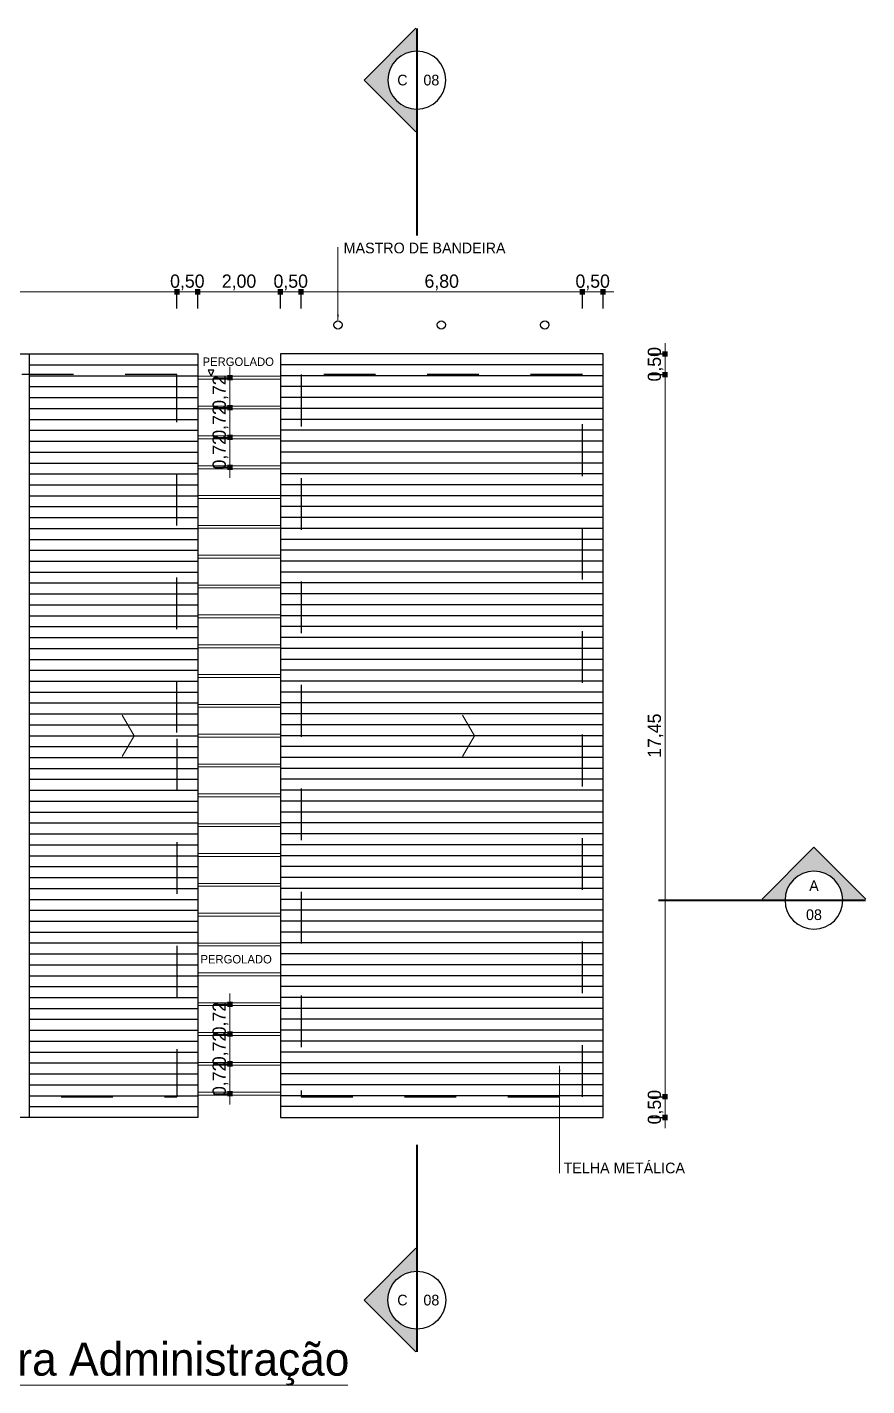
# Model space of a CAD drawing. Header units: millimetres. Extents: x 3006 to 6000, y 1661 to 3774.
# Drawn here: x 3881.41 to 3901.72, y 1661.56 to 1694.39 of the extents above; entities that cross this region are included whole.
import ezdxf
from ezdxf.enums import TextEntityAlignment as Align

# ---------------------------------------------------------------- set-up
doc = ezdxf.new("R2010")
doc.units = ezdxf.units.MM
doc.header["$LTSCALE"] = 10
doc.linetypes.add('TPP2', pattern=[1.6, 1, -0.2, 0, -0.2, 0, -0.2])
doc.linetypes.add('TT3', pattern=[0.25, 0.125, -0.125])
for name, color, linetype, lineweight in [('.15', 150, 'Continuous', 15), ('.25', 70, 'Continuous', 25), ('COTAS', 230, 'Continuous', 15)]:
    doc.layers.add(name, color=color, linetype=linetype, lineweight=lineweight)
for name, color, linetype in [('.20 hachura', 185, 'Continuous'), ('ARQ-MASTRO', 2, 'Continuous'), ('ARQ-PRJ', 8, 'TT3'), ('ARQ-REV', 12, 'Continuous'), ('ARQ-SMB', 9, 'Continuous'), ('Escrita', 34, 'Continuous')]:
    doc.layers.add(name, color=color, linetype=linetype)
doc.layers.add('Verde', color=7, linetype='Continuous', true_color=0x136734)
doc.styles.add('Texto Wilian', font='himalaya.ttf')
doc.dimstyles.new('Cota 1-200 Exter WMJ', dxfattribs={"dimtxt": 0.32, "dimasz": 0.13, "dimexe": 0.05, "dimexo": 0.3, "dimgap": 0.03, "dimtad": 1, "dimzin": 1, "dimtxsty": 'Texto Wilian', "dimblk": 'BOXFILLED', "dimcen": 0, "dimclrd": 230, "dimclre": 230, "dimclrt": 104, "dimazin": 0, "dimtfac": 1, "dimtix": 1, "dimtmove": 0, "dimatfit": 3, "dimfxl": 0.4, "dimfxlon": 1, "dimlwd": 20, "dimarcsym": 2})

# ---------------------------------------------------------------- blocks, each defined once
blk = doc.blocks.new('W-CORTE')
at = {"layer": '.25'}
blk.add_hatch(color=256, dxfattribs=at).paths.add_polyline_path([(-3.759, 1.278), (-5.012, 0.025), (-4.459, 0.025, -0.964901), (-3.059, 0.025), (-2.506, 0.025)])
for p, q in [((-3.759, 1.278), (-5.012, 0.025)), ((-2.506, 0.025), (-3.759, 1.278))]:
    blk.add_line(p, q, dxfattribs=at)
at = {"layer": '.25', "const_width": 0.05}
blk.add_lwpolyline([(-2.506, 0), (-5.012, 0)], dxfattribs=at)
at = {"layer": '.25', "linetype": 'TPP2', "const_width": 0.05}
blk.add_lwpolyline([(-2.506, 0), (0, 0)], dxfattribs=at)
at = {"layer": '.25'}
blk.add_circle((-3.759, 0), 0.7, dxfattribs=at)
blk = doc.blocks.new('_BoxFilled')
at = {"color": 0, "linetype": 'ByBlock', "lineweight": -2}
blk.add_line((-0.5, 0), (-1, 0), dxfattribs=at)
at = {"color": 0, "linetype": 'ByBlock'}
blk.add_solid([(-0.5, 0.5), (0.5, 0.5), (-0.5, -0.5), (0.5, -0.5)], dxfattribs=at)
blk = doc.blocks.new('*D617')
at = {"layer": 'COTAS', "color": 230, "lineweight": -2, "ltscale": 10, "transparency": 16777216}
for p, q in [((3874.737, 1687.594), (3874.737, 1688.044)), ((3885.037, 1687.594), (3885.037, 1688.044))]:
    blk.add_line(p, q, dxfattribs=at)
at = {"layer": 'COTAS', "color": 230, "linetype": 'Continuous', "lineweight": 20, "ltscale": 10, "transparency": 16777216}
blk.add_line((3874.867, 1687.994), (3884.907, 1687.994), dxfattribs=at)
at = {"layer": 'Defpoints', "color": 0, "ltscale": 10, "transparency": 16777216}
for p in [(3885.037, 1687.994), (3874.737, 1686.494), (3885.037, 1686.494)]:
    blk.add_point(p, dxfattribs=at)
at = {"layer": 'COTAS', "color": 230, "lineweight": 20, "ltscale": 10, "transparency": 16777216, "xscale": 0.13, "yscale": 0.13, "zscale": 0.13, "rotation": 180}
blk.add_blockref('_BoxFilled', (3874.737, 1687.994), dxfattribs=at)
at = {"layer": 'COTAS', "color": 230, "lineweight": 20, "ltscale": 10, "transparency": 16777216, "xscale": 0.13, "yscale": 0.13, "zscale": 0.13}
blk.add_blockref('_BoxFilled', (3885.037, 1687.994), dxfattribs=at)
at = {"layer": 'COTAS', "color": 104, "ltscale": 10, "transparency": 16777216, "insert": (3879.887, 1688.223), "char_height": 0.32, "attachment_point": 5, "style": 'Texto Wilian'}
blk.add_mtext('10,30', dxfattribs=at)
blk = doc.blocks.new('*D618')
at = {"layer": 'COTAS', "color": 230, "linetype": 'Continuous', "lineweight": 20, "ltscale": 10, "transparency": 16777216}
for p, q in [((3884.907, 1687.994), (3884.777, 1687.994)), ((3885.037, 1687.994), (3885.537, 1687.994)), ((3885.667, 1687.994), (3885.797, 1687.994))]:
    blk.add_line(p, q, dxfattribs=at)
at = {"layer": 'COTAS', "color": 230, "lineweight": -2, "ltscale": 10, "transparency": 16777216}
for p, q in [((3885.037, 1687.594), (3885.037, 1688.044)), ((3885.537, 1687.594), (3885.537, 1688.044))]:
    blk.add_line(p, q, dxfattribs=at)
at = {"layer": 'Defpoints', "color": 0, "ltscale": 10, "transparency": 16777216}
for p in [(3885.537, 1687.994), (3885.037, 1686.494), (3885.537, 1686.494)]:
    blk.add_point(p, dxfattribs=at)
at = {"layer": 'COTAS', "color": 230, "lineweight": 20, "ltscale": 10, "transparency": 16777216, "xscale": 0.13, "yscale": 0.13, "zscale": 0.13}
blk.add_blockref('_BoxFilled', (3885.037, 1687.994), dxfattribs=at)
at = {"layer": 'COTAS', "color": 230, "lineweight": 20, "ltscale": 10, "transparency": 16777216, "xscale": 0.13, "yscale": 0.13, "zscale": 0.13, "rotation": 180}
blk.add_blockref('_BoxFilled', (3885.537, 1687.994), dxfattribs=at)
at = {"layer": 'COTAS', "color": 104, "ltscale": 10, "transparency": 16777216, "insert": (3885.287, 1688.223), "char_height": 0.32, "attachment_point": 5, "style": 'Texto Wilian'}
blk.add_mtext('0,50', dxfattribs=at)
blk = doc.blocks.new('*D627')
at = {"layer": 'COTAS', "color": 230, "lineweight": -2, "ltscale": 10, "transparency": 16777216}
for p, q in [((3885.537, 1687.594), (3885.537, 1688.044)), ((3887.537, 1687.594), (3887.537, 1688.044))]:
    blk.add_line(p, q, dxfattribs=at)
at = {"layer": 'COTAS', "color": 230, "linetype": 'Continuous', "lineweight": 20, "ltscale": 10, "transparency": 16777216}
blk.add_line((3885.667, 1687.994), (3887.407, 1687.994), dxfattribs=at)
at = {"layer": 'Defpoints', "color": 0, "ltscale": 10, "transparency": 16777216}
for p in [(3887.537, 1687.994), (3885.537, 1686.494), (3887.537, 1686.494)]:
    blk.add_point(p, dxfattribs=at)
at = {"layer": 'COTAS', "color": 230, "lineweight": 20, "ltscale": 10, "transparency": 16777216, "xscale": 0.13, "yscale": 0.13, "zscale": 0.13, "rotation": 180}
blk.add_blockref('_BoxFilled', (3885.537, 1687.994), dxfattribs=at)
at = {"layer": 'COTAS', "color": 230, "lineweight": 20, "ltscale": 10, "transparency": 16777216, "xscale": 0.13, "yscale": 0.13, "zscale": 0.13}
blk.add_blockref('_BoxFilled', (3887.537, 1687.994), dxfattribs=at)
at = {"layer": 'COTAS', "color": 104, "ltscale": 10, "transparency": 16777216, "insert": (3886.537, 1688.223), "char_height": 0.32, "attachment_point": 5, "style": 'Texto Wilian'}
blk.add_mtext('2,00', dxfattribs=at)
blk = doc.blocks.new('*D628')
at = {"layer": 'COTAS', "color": 230, "linetype": 'Continuous', "lineweight": 20, "ltscale": 10, "transparency": 16777216}
for p, q in [((3887.407, 1687.994), (3887.277, 1687.994)), ((3887.537, 1687.994), (3888.037, 1687.994)), ((3888.167, 1687.994), (3888.297, 1687.994))]:
    blk.add_line(p, q, dxfattribs=at)
at = {"layer": 'COTAS', "color": 230, "lineweight": -2, "ltscale": 10, "transparency": 16777216}
for p, q in [((3887.537, 1687.594), (3887.537, 1688.044)), ((3888.037, 1687.594), (3888.037, 1688.044))]:
    blk.add_line(p, q, dxfattribs=at)
at = {"layer": 'Defpoints', "color": 0, "ltscale": 10, "transparency": 16777216}
for p in [(3888.037, 1687.994), (3887.537, 1686.494), (3888.037, 1686.494)]:
    blk.add_point(p, dxfattribs=at)
at = {"layer": 'COTAS', "color": 230, "lineweight": 20, "ltscale": 10, "transparency": 16777216, "xscale": 0.13, "yscale": 0.13, "zscale": 0.13}
blk.add_blockref('_BoxFilled', (3887.537, 1687.994), dxfattribs=at)
at = {"layer": 'COTAS', "color": 230, "lineweight": 20, "ltscale": 10, "transparency": 16777216, "xscale": 0.13, "yscale": 0.13, "zscale": 0.13, "rotation": 180}
blk.add_blockref('_BoxFilled', (3888.037, 1687.994), dxfattribs=at)
at = {"layer": 'COTAS', "color": 104, "ltscale": 10, "transparency": 16777216, "insert": (3887.787, 1688.223), "char_height": 0.32, "attachment_point": 5, "style": 'Texto Wilian'}
blk.add_mtext('0,50', dxfattribs=at)
blk = doc.blocks.new('*D621')
at = {"layer": 'COTAS', "color": 230, "lineweight": -2, "ltscale": 10, "transparency": 16777216}
for p, q in [((3888.037, 1687.594), (3888.037, 1688.044)), ((3894.837, 1687.594), (3894.837, 1688.044))]:
    blk.add_line(p, q, dxfattribs=at)
at = {"layer": 'COTAS', "color": 230, "linetype": 'Continuous', "lineweight": 20, "ltscale": 10, "transparency": 16777216}
blk.add_line((3888.167, 1687.994), (3894.707, 1687.994), dxfattribs=at)
at = {"layer": 'Defpoints', "color": 0, "ltscale": 10, "transparency": 16777216}
for p in [(3894.837, 1687.994), (3888.037, 1686.494), (3894.837, 1686.494)]:
    blk.add_point(p, dxfattribs=at)
at = {"layer": 'COTAS', "color": 230, "lineweight": 20, "ltscale": 10, "transparency": 16777216, "xscale": 0.13, "yscale": 0.13, "zscale": 0.13, "rotation": 180}
blk.add_blockref('_BoxFilled', (3888.037, 1687.994), dxfattribs=at)
at = {"layer": 'COTAS', "color": 230, "lineweight": 20, "ltscale": 10, "transparency": 16777216, "xscale": 0.13, "yscale": 0.13, "zscale": 0.13}
blk.add_blockref('_BoxFilled', (3894.837, 1687.994), dxfattribs=at)
at = {"layer": 'COTAS', "color": 104, "ltscale": 10, "transparency": 16777216, "insert": (3891.437, 1688.223), "char_height": 0.32, "attachment_point": 5, "style": 'Texto Wilian'}
blk.add_mtext('6,80', dxfattribs=at)
blk = doc.blocks.new('*D629')
at = {"layer": 'COTAS', "color": 230, "linetype": 'Continuous', "lineweight": 20, "ltscale": 10, "transparency": 16777216}
for p, q in [((3894.707, 1687.994), (3894.577, 1687.994)), ((3894.837, 1687.994), (3895.337, 1687.994)), ((3895.467, 1687.994), (3895.597, 1687.994))]:
    blk.add_line(p, q, dxfattribs=at)
at = {"layer": 'COTAS', "color": 230, "lineweight": -2, "ltscale": 10, "transparency": 16777216}
for p, q in [((3894.837, 1687.594), (3894.837, 1688.044)), ((3895.337, 1687.594), (3895.337, 1688.044))]:
    blk.add_line(p, q, dxfattribs=at)
at = {"layer": 'Defpoints', "color": 0, "ltscale": 10, "transparency": 16777216}
for p in [(3895.337, 1687.994), (3894.837, 1686.494), (3895.337, 1686.494)]:
    blk.add_point(p, dxfattribs=at)
at = {"layer": 'COTAS', "color": 230, "lineweight": 20, "ltscale": 10, "transparency": 16777216, "xscale": 0.13, "yscale": 0.13, "zscale": 0.13}
blk.add_blockref('_BoxFilled', (3894.837, 1687.994), dxfattribs=at)
at = {"layer": 'COTAS', "color": 230, "lineweight": 20, "ltscale": 10, "transparency": 16777216, "xscale": 0.13, "yscale": 0.13, "zscale": 0.13, "rotation": 180}
blk.add_blockref('_BoxFilled', (3895.337, 1687.994), dxfattribs=at)
at = {"layer": 'COTAS', "color": 104, "ltscale": 10, "transparency": 16777216, "insert": (3895.087, 1688.223), "char_height": 0.32, "attachment_point": 5, "style": 'Texto Wilian'}
blk.add_mtext('0,50', dxfattribs=at)
blk = doc.blocks.new('*D630')
at = {"layer": 'COTAS', "color": 230, "linetype": 'Continuous', "lineweight": 20, "ltscale": 10, "transparency": 16777216}
for p, q in [((3896.837, 1668.674), (3896.837, 1668.804)), ((3896.837, 1668.044), (3896.837, 1668.544)), ((3896.837, 1667.914), (3896.837, 1667.784))]:
    blk.add_line(p, q, dxfattribs=at)
at = {"layer": 'COTAS', "color": 230, "lineweight": -2, "ltscale": 10, "transparency": 16777216}
for p, q in [((3896.437, 1668.544), (3896.887, 1668.544)), ((3896.437, 1668.044), (3896.887, 1668.044))]:
    blk.add_line(p, q, dxfattribs=at)
at = {"layer": 'Defpoints', "color": 0, "ltscale": 10, "transparency": 16777216}
for p in [(3895.337, 1668.544), (3896.837, 1668.544), (3895.337, 1668.044)]:
    blk.add_point(p, dxfattribs=at)
at = {"layer": 'COTAS', "color": 230, "lineweight": 20, "ltscale": 10, "transparency": 16777216, "xscale": 0.13, "yscale": 0.13, "zscale": 0.13}
for p, rotation in [((3896.837, 1668.544), 270), ((3896.837, 1668.044), 90)]:
    blk.add_blockref('_BoxFilled', p, dxfattribs=dict(at, rotation=rotation))
at = {"layer": 'COTAS', "color": 104, "ltscale": 10, "transparency": 16777216, "insert": (3896.608, 1668.294), "char_height": 0.32, "attachment_point": 5, "rotation": 90, "style": 'Texto Wilian'}
blk.add_mtext('0,50', dxfattribs=at)
blk = doc.blocks.new('*D622')
at = {"layer": 'COTAS', "color": 230, "lineweight": -2, "ltscale": 10, "transparency": 16777216}
for p, q in [((3896.437, 1685.994), (3896.887, 1685.994)), ((3896.437, 1668.544), (3896.887, 1668.544))]:
    blk.add_line(p, q, dxfattribs=at)
at = {"layer": 'COTAS', "color": 230, "linetype": 'Continuous', "lineweight": 20, "ltscale": 10, "transparency": 16777216}
blk.add_line((3896.837, 1668.674), (3896.837, 1685.864), dxfattribs=at)
at = {"layer": 'Defpoints', "color": 0, "ltscale": 10, "transparency": 16777216}
for p in [(3895.337, 1685.994), (3896.837, 1685.994), (3895.337, 1668.544)]:
    blk.add_point(p, dxfattribs=at)
at = {"layer": 'COTAS', "color": 230, "lineweight": 20, "ltscale": 10, "transparency": 16777216, "xscale": 0.13, "yscale": 0.13, "zscale": 0.13}
for p, rotation in [((3896.837, 1685.994), 90), ((3896.837, 1668.544), 270)]:
    blk.add_blockref('_BoxFilled', p, dxfattribs=dict(at, rotation=rotation))
at = {"layer": 'COTAS', "color": 104, "ltscale": 10, "transparency": 16777216, "insert": (3896.608, 1677.269), "char_height": 0.32, "attachment_point": 5, "rotation": 90, "style": 'Texto Wilian'}
blk.add_mtext('17,45', dxfattribs=at)
blk = doc.blocks.new('*D623')
at = {"layer": 'COTAS', "color": 230, "linetype": 'Continuous', "lineweight": 20, "ltscale": 10, "transparency": 16777216}
for p, q in [((3896.837, 1686.624), (3896.837, 1686.754)), ((3896.837, 1685.994), (3896.837, 1686.494)), ((3896.837, 1685.864), (3896.837, 1685.734))]:
    blk.add_line(p, q, dxfattribs=at)
at = {"layer": 'COTAS', "color": 230, "lineweight": -2, "ltscale": 10, "transparency": 16777216}
for p, q in [((3896.437, 1686.494), (3896.887, 1686.494)), ((3896.437, 1685.994), (3896.887, 1685.994))]:
    blk.add_line(p, q, dxfattribs=at)
at = {"layer": 'Defpoints', "color": 0, "ltscale": 10, "transparency": 16777216}
for p in [(3895.337, 1686.494), (3896.837, 1686.494), (3895.337, 1685.994)]:
    blk.add_point(p, dxfattribs=at)
at = {"layer": 'COTAS', "color": 230, "lineweight": 20, "ltscale": 10, "transparency": 16777216, "xscale": 0.13, "yscale": 0.13, "zscale": 0.13}
for p, rotation in [((3896.837, 1686.494), 270), ((3896.837, 1685.994), 90)]:
    blk.add_blockref('_BoxFilled', p, dxfattribs=dict(at, rotation=rotation))
at = {"layer": 'COTAS', "color": 104, "ltscale": 10, "transparency": 16777216, "insert": (3896.608, 1686.244), "char_height": 0.32, "attachment_point": 5, "rotation": 90, "style": 'Texto Wilian'}
blk.add_mtext('0,50', dxfattribs=at)
blk = doc.blocks.new('*D624')
at = {"layer": 'COTAS', "color": 230, "linetype": 'Continuous', "lineweight": 20, "ltscale": 10, "transparency": 16777216}
for p, q in [((3886.317, 1669.47), (3886.317, 1669.6)), ((3886.317, 1668.619), (3886.317, 1669.34)), ((3886.317, 1668.489), (3886.317, 1668.359))]:
    blk.add_line(p, q, dxfattribs=at)
at = {"layer": 'COTAS', "color": 230, "lineweight": -2, "ltscale": 10, "transparency": 16777216}
for p, q in [((3885.917, 1669.34), (3886.367, 1669.34)), ((3885.917, 1668.619), (3886.367, 1668.619))]:
    blk.add_line(p, q, dxfattribs=at)
at = {"layer": 'Defpoints', "color": 0, "ltscale": 10, "transparency": 16777216}
for p in [(3885.537, 1669.34), (3886.317, 1669.34), (3885.537, 1668.619)]:
    blk.add_point(p, dxfattribs=at)
at = {"layer": 'COTAS', "color": 230, "lineweight": 20, "ltscale": 10, "transparency": 16777216, "xscale": 0.13, "yscale": 0.13, "zscale": 0.13}
for p, rotation in [((3886.317, 1669.34), 270), ((3886.317, 1668.619), 90)]:
    blk.add_blockref('_BoxFilled', p, dxfattribs=dict(at, rotation=rotation))
at = {"layer": 'COTAS', "color": 104, "ltscale": 10, "transparency": 16777216, "insert": (3886.087, 1668.979), "char_height": 0.32, "attachment_point": 5, "rotation": 90, "style": 'Texto Wilian'}
blk.add_mtext('0,72', dxfattribs=at)
blk = doc.blocks.new('*D625')
at = {"layer": 'COTAS', "color": 230, "lineweight": -2, "ltscale": 10, "transparency": 16777216}
for p, q in [((3885.917, 1670.061), (3886.367, 1670.061)), ((3885.917, 1669.34), (3886.367, 1669.34))]:
    blk.add_line(p, q, dxfattribs=at)
at = {"layer": 'COTAS', "color": 230, "linetype": 'Continuous', "lineweight": 20, "ltscale": 10, "transparency": 16777216}
for p, q in [((3886.317, 1670.191), (3886.317, 1670.321)), ((3886.317, 1669.34), (3886.317, 1670.061)), ((3886.317, 1669.21), (3886.317, 1669.08))]:
    blk.add_line(p, q, dxfattribs=at)
at = {"layer": 'Defpoints', "color": 0, "ltscale": 10, "transparency": 16777216}
for p in [(3885.537, 1670.061), (3886.317, 1670.061), (3885.537, 1669.34)]:
    blk.add_point(p, dxfattribs=at)
at = {"layer": 'COTAS', "color": 230, "lineweight": 20, "ltscale": 10, "transparency": 16777216, "xscale": 0.13, "yscale": 0.13, "zscale": 0.13}
for p, rotation in [((3886.317, 1670.061), 270), ((3886.317, 1669.34), 90)]:
    blk.add_blockref('_BoxFilled', p, dxfattribs=dict(at, rotation=rotation))
at = {"layer": 'COTAS', "color": 104, "ltscale": 10, "transparency": 16777216, "insert": (3886.087, 1669.7), "char_height": 0.32, "attachment_point": 5, "rotation": 90, "style": 'Texto Wilian'}
blk.add_mtext('0,72', dxfattribs=at)
blk = doc.blocks.new('*D626')
at = {"layer": 'COTAS', "color": 230, "linetype": 'Continuous', "lineweight": 20, "ltscale": 10, "transparency": 16777216}
for p, q in [((3886.317, 1670.911), (3886.317, 1671.041)), ((3886.317, 1670.061), (3886.317, 1670.781)), ((3886.317, 1669.931), (3886.317, 1669.801))]:
    blk.add_line(p, q, dxfattribs=at)
at = {"layer": 'COTAS', "color": 230, "lineweight": -2, "ltscale": 10, "transparency": 16777216}
for p, q in [((3885.917, 1670.781), (3886.367, 1670.781)), ((3885.917, 1670.061), (3886.367, 1670.061))]:
    blk.add_line(p, q, dxfattribs=at)
at = {"layer": 'Defpoints', "color": 0, "ltscale": 10, "transparency": 16777216}
for p in [(3885.537, 1670.781), (3886.317, 1670.781), (3885.537, 1670.061)]:
    blk.add_point(p, dxfattribs=at)
at = {"layer": 'COTAS', "color": 230, "lineweight": 20, "ltscale": 10, "transparency": 16777216, "xscale": 0.13, "yscale": 0.13, "zscale": 0.13}
for p, rotation in [((3886.317, 1670.781), 270), ((3886.317, 1670.061), 90)]:
    blk.add_blockref('_BoxFilled', p, dxfattribs=dict(at, rotation=rotation))
at = {"layer": 'COTAS', "color": 104, "ltscale": 10, "transparency": 16777216, "insert": (3886.087, 1670.421), "char_height": 0.32, "attachment_point": 5, "rotation": 90, "style": 'Texto Wilian'}
blk.add_mtext('0,72', dxfattribs=at)
blk = doc.blocks.new('*D612')
at = {"layer": 'COTAS', "color": 230, "lineweight": -2, "ltscale": 10, "transparency": 16777216}
for p, q in [((3885.917, 1684.477), (3886.367, 1684.477)), ((3885.917, 1683.756), (3886.367, 1683.756))]:
    blk.add_line(p, q, dxfattribs=at)
at = {"layer": 'COTAS', "color": 230, "linetype": 'Continuous', "lineweight": 20, "ltscale": 10, "transparency": 16777216}
for p, q in [((3886.317, 1684.607), (3886.317, 1684.737)), ((3886.317, 1683.756), (3886.317, 1684.477)), ((3886.317, 1683.626), (3886.317, 1683.496))]:
    blk.add_line(p, q, dxfattribs=at)
at = {"layer": 'Defpoints', "color": 0, "ltscale": 10, "transparency": 16777216}
for p in [(3885.537, 1684.477), (3886.317, 1684.477), (3885.537, 1683.756)]:
    blk.add_point(p, dxfattribs=at)
at = {"layer": 'COTAS', "color": 230, "lineweight": 20, "ltscale": 10, "transparency": 16777216, "xscale": 0.13, "yscale": 0.13, "zscale": 0.13}
for p, rotation in [((3886.317, 1684.477), 270), ((3886.317, 1683.756), 90)]:
    blk.add_blockref('_BoxFilled', p, dxfattribs=dict(at, rotation=rotation))
at = {"layer": 'COTAS', "color": 104, "ltscale": 10, "transparency": 16777216, "insert": (3886.087, 1684.117), "char_height": 0.32, "attachment_point": 5, "rotation": 90, "style": 'Texto Wilian'}
blk.add_mtext('0,72', dxfattribs=at)
blk = doc.blocks.new('*D613')
at = {"layer": 'COTAS', "color": 230, "linetype": 'Continuous', "lineweight": 20, "ltscale": 10, "transparency": 16777216}
for p, q in [((3886.317, 1685.328), (3886.317, 1685.458)), ((3886.317, 1684.477), (3886.317, 1685.198)), ((3886.317, 1684.347), (3886.317, 1684.217))]:
    blk.add_line(p, q, dxfattribs=at)
at = {"layer": 'COTAS', "color": 230, "lineweight": -2, "ltscale": 10, "transparency": 16777216}
for p, q in [((3885.917, 1685.198), (3886.367, 1685.198)), ((3885.917, 1684.477), (3886.367, 1684.477))]:
    blk.add_line(p, q, dxfattribs=at)
at = {"layer": 'Defpoints', "color": 0, "ltscale": 10, "transparency": 16777216}
for p in [(3885.537, 1685.198), (3886.317, 1685.198), (3885.537, 1684.477)]:
    blk.add_point(p, dxfattribs=at)
at = {"layer": 'COTAS', "color": 230, "lineweight": 20, "ltscale": 10, "transparency": 16777216, "xscale": 0.13, "yscale": 0.13, "zscale": 0.13}
for p, rotation in [((3886.317, 1685.198), 270), ((3886.317, 1684.477), 90)]:
    blk.add_blockref('_BoxFilled', p, dxfattribs=dict(at, rotation=rotation))
at = {"layer": 'COTAS', "color": 104, "ltscale": 10, "transparency": 16777216, "insert": (3886.087, 1684.838), "char_height": 0.32, "attachment_point": 5, "rotation": 90, "style": 'Texto Wilian'}
blk.add_mtext('0,72', dxfattribs=at)
blk = doc.blocks.new('*D614')
at = {"layer": 'COTAS', "color": 230, "linetype": 'Continuous', "lineweight": 20, "ltscale": 10, "transparency": 16777216}
for p, q in [((3886.317, 1686.049), (3886.317, 1686.179)), ((3886.317, 1685.198), (3886.317, 1685.919)), ((3886.317, 1685.068), (3886.317, 1684.938))]:
    blk.add_line(p, q, dxfattribs=at)
at = {"layer": 'COTAS', "color": 230, "lineweight": -2, "ltscale": 10, "transparency": 16777216}
for p, q in [((3885.917, 1685.919), (3886.367, 1685.919)), ((3885.917, 1685.198), (3886.367, 1685.198))]:
    blk.add_line(p, q, dxfattribs=at)
at = {"layer": 'Defpoints', "color": 0, "ltscale": 10, "transparency": 16777216}
for p in [(3885.537, 1685.919), (3886.317, 1685.919), (3885.537, 1685.198)]:
    blk.add_point(p, dxfattribs=at)
at = {"layer": 'COTAS', "color": 230, "lineweight": 20, "ltscale": 10, "transparency": 16777216, "xscale": 0.13, "yscale": 0.13, "zscale": 0.13}
for p, rotation in [((3886.317, 1685.919), 270), ((3886.317, 1685.198), 90)]:
    blk.add_blockref('_BoxFilled', p, dxfattribs=dict(at, rotation=rotation))
at = {"layer": 'COTAS', "color": 104, "ltscale": 10, "transparency": 16777216, "insert": (3886.087, 1685.559), "char_height": 0.32, "attachment_point": 5, "rotation": 90, "style": 'Texto Wilian'}
blk.add_mtext('0,72', dxfattribs=at)

msp = doc.modelspace()

# ---------------------------------------------------------------- linework, layer by layer
at = {"layer": '.15', "color": 150, "lineweight": 15}
for p, q in [((3883.712, 1677.769), (3884, 1677.269)), ((3891.94, 1677.769), (3892.229, 1677.269)), ((3884, 1677.269), (3883, 1677.269)), ((3884, 1677.269), (3883.712, 1676.769)), ((3892.229, 1677.269), (3891.229, 1677.269)), ((3892.229, 1677.269), (3891.94, 1676.769))]:
    msp.add_line(p, q, dxfattribs=at)
for points in [[(3885.537, 1685.884), (3887.537, 1685.884), (3887.537, 1685.954), (3885.537, 1685.954)], [(3885.537, 1685.163), (3887.537, 1685.163), (3887.537, 1685.233), (3885.537, 1685.233)], [(3885.537, 1684.442), (3887.537, 1684.442), (3887.537, 1684.512), (3885.537, 1684.512)], [(3885.537, 1683.721), (3887.537, 1683.721), (3887.537, 1683.791), (3885.537, 1683.791)], [(3885.537, 1683.001), (3887.537, 1683.001), (3887.537, 1683.071), (3885.537, 1683.071)], [(3885.537, 1682.28), (3887.537, 1682.28), (3887.537, 1682.35), (3885.537, 1682.35)], [(3885.537, 1681.559), (3887.537, 1681.559), (3887.537, 1681.629), (3885.537, 1681.629)], [(3885.537, 1680.838), (3887.537, 1680.838), (3887.537, 1680.908), (3885.537, 1680.908)], [(3885.537, 1680.117), (3887.537, 1680.117), (3887.537, 1680.187), (3885.537, 1680.187)], [(3885.537, 1679.396), (3887.537, 1679.396), (3887.537, 1679.466), (3885.537, 1679.466)], [(3885.537, 1678.676), (3887.537, 1678.676), (3887.537, 1678.746), (3885.537, 1678.746)], [(3885.537, 1677.955), (3887.537, 1677.955), (3887.537, 1678.025), (3885.537, 1678.025)], [(3885.537, 1677.234), (3887.537, 1677.234), (3887.537, 1677.304), (3885.537, 1677.304)], [(3885.537, 1676.513), (3887.537, 1676.513), (3887.537, 1676.583), (3885.537, 1676.583)], [(3885.537, 1675.792), (3887.537, 1675.792), (3887.537, 1675.862), (3885.537, 1675.862)], [(3885.537, 1675.071), (3887.537, 1675.071), (3887.537, 1675.141), (3885.537, 1675.141)], [(3885.537, 1674.351), (3887.537, 1674.351), (3887.537, 1674.421), (3885.537, 1674.421)], [(3885.537, 1673.63), (3887.537, 1673.63), (3887.537, 1673.7), (3885.537, 1673.7)], [(3885.537, 1672.909), (3887.537, 1672.909), (3887.537, 1672.979), (3885.537, 1672.979)], [(3885.537, 1672.188), (3887.537, 1672.188), (3887.537, 1672.258), (3885.537, 1672.258)], [(3885.537, 1671.467), (3887.537, 1671.467), (3887.537, 1671.537), (3885.537, 1671.537)], [(3885.537, 1670.746), (3887.537, 1670.746), (3887.537, 1670.816), (3885.537, 1670.816)], [(3885.537, 1670.026), (3887.537, 1670.026), (3887.537, 1670.096), (3885.537, 1670.096)], [(3885.537, 1669.305), (3887.537, 1669.305), (3887.537, 1669.375), (3885.537, 1669.375)], [(3885.537, 1668.584), (3887.537, 1668.584), (3887.537, 1668.654), (3885.537, 1668.654)]]:
    msp.add_lwpolyline(points, close=True, dxfattribs=at)
at = {"layer": '.20 hachura', "color": 185}
for p, q in [((3881.463, 1686.494), (3881.463, 1668.044)), ((3881.463, 1686.23), (3885.537, 1686.23)), ((3895.337, 1686.23), (3887.537, 1686.23)), ((3881.463, 1685.967), (3885.537, 1685.967)), ((3895.337, 1685.967), (3887.537, 1685.967)), ((3881.463, 1685.703), (3885.537, 1685.703)), ((3881.463, 1685.44), (3885.537, 1685.44)), ((3895.337, 1685.703), (3887.537, 1685.703)), ((3895.337, 1685.44), (3887.537, 1685.44)), ((3881.463, 1685.176), (3885.537, 1685.176)), ((3895.337, 1685.176), (3887.537, 1685.176)), ((3881.463, 1684.913), (3885.537, 1684.913)), ((3895.337, 1684.913), (3887.537, 1684.913)), ((3881.463, 1684.649), (3885.537, 1684.649)), ((3895.337, 1684.649), (3887.537, 1684.649)), ((3881.463, 1684.385), (3885.537, 1684.385)), ((3895.337, 1684.385), (3887.537, 1684.385)), ((3881.463, 1684.122), (3885.537, 1684.122)), ((3881.463, 1683.858), (3885.537, 1683.858)), ((3895.337, 1684.122), (3887.537, 1684.122)), ((3895.337, 1683.858), (3887.537, 1683.858)), ((3881.463, 1683.595), (3885.537, 1683.595)), ((3895.337, 1683.595), (3887.537, 1683.595)), ((3881.463, 1683.331), (3885.537, 1683.331)), ((3895.337, 1683.331), (3887.537, 1683.331)), ((3881.463, 1683.068), (3885.537, 1683.068)), ((3895.337, 1683.068), (3887.537, 1683.068)), ((3881.463, 1682.804), (3885.537, 1682.804)), ((3881.463, 1682.54), (3885.537, 1682.54)), ((3895.337, 1682.804), (3887.537, 1682.804)), ((3895.337, 1682.54), (3887.537, 1682.54)), ((3881.463, 1682.277), (3885.537, 1682.277)), ((3895.337, 1682.277), (3887.537, 1682.277)), ((3881.463, 1682.013), (3885.537, 1682.013)), ((3895.337, 1682.013), (3887.537, 1682.013)), ((3881.463, 1681.75), (3885.537, 1681.75)), ((3895.337, 1681.75), (3887.537, 1681.75)), ((3881.463, 1681.486), (3885.537, 1681.486)), ((3881.463, 1681.223), (3885.537, 1681.223)), ((3895.337, 1681.486), (3887.537, 1681.486)), ((3895.337, 1681.223), (3887.537, 1681.223)), ((3881.463, 1680.959), (3885.537, 1680.959)), ((3895.337, 1680.959), (3887.537, 1680.959)), ((3881.463, 1680.695), (3885.537, 1680.695)), ((3895.337, 1680.695), (3887.537, 1680.695)), ((3881.463, 1680.432), (3885.537, 1680.432)), ((3895.337, 1680.432), (3887.537, 1680.432)), ((3881.463, 1680.168), (3885.537, 1680.168)), ((3881.463, 1679.905), (3885.537, 1679.905)), ((3895.337, 1680.168), (3887.537, 1680.168)), ((3895.337, 1679.905), (3887.537, 1679.905)), ((3881.463, 1679.641), (3885.537, 1679.641)), ((3895.337, 1679.641), (3887.537, 1679.641)), ((3881.463, 1679.378), (3885.537, 1679.378)), ((3895.337, 1679.378), (3887.537, 1679.378)), ((3881.463, 1679.114), (3885.537, 1679.114)), ((3895.337, 1679.114), (3887.537, 1679.114)), ((3881.463, 1678.85), (3885.537, 1678.85)), ((3881.463, 1678.587), (3885.537, 1678.587)), ((3895.337, 1678.85), (3887.537, 1678.85)), ((3895.337, 1678.587), (3887.537, 1678.587)), ((3881.463, 1678.323), (3885.537, 1678.323)), ((3895.337, 1678.323), (3887.537, 1678.323)), ((3881.463, 1678.06), (3885.537, 1678.06)), ((3895.337, 1678.06), (3887.537, 1678.06)), ((3881.463, 1677.796), (3885.537, 1677.796)), ((3895.337, 1677.796), (3887.537, 1677.796)), ((3881.463, 1677.533), (3885.537, 1677.533)), ((3881.463, 1677.269), (3885.537, 1677.269)), ((3895.337, 1677.533), (3887.537, 1677.533)), ((3895.337, 1677.269), (3887.537, 1677.269)), ((3881.463, 1677.005), (3885.537, 1677.005)), ((3895.337, 1677.005), (3887.537, 1677.005)), ((3881.463, 1676.742), (3885.537, 1676.742)), ((3895.337, 1676.742), (3887.537, 1676.742)), ((3881.463, 1676.478), (3885.537, 1676.478)), ((3895.337, 1676.478), (3887.537, 1676.478)), ((3881.463, 1676.215), (3885.537, 1676.215)), ((3881.463, 1675.951), (3885.537, 1675.951)), ((3895.337, 1676.215), (3887.537, 1676.215)), ((3895.337, 1675.951), (3887.537, 1675.951)), ((3881.463, 1675.688), (3885.537, 1675.688)), ((3895.337, 1675.688), (3887.537, 1675.688)), ((3881.463, 1675.424), (3885.537, 1675.424)), ((3895.337, 1675.424), (3887.537, 1675.424)), ((3881.463, 1675.16), (3885.537, 1675.16)), ((3895.337, 1675.16), (3887.537, 1675.16)), ((3881.463, 1674.897), (3885.537, 1674.897)), ((3881.463, 1674.633), (3885.537, 1674.633)), ((3895.337, 1674.897), (3887.537, 1674.897)), ((3895.337, 1674.633), (3887.537, 1674.633)), ((3881.463, 1674.37), (3885.537, 1674.37)), ((3895.337, 1674.37), (3887.537, 1674.37)), ((3881.463, 1674.106), (3885.537, 1674.106)), ((3895.337, 1674.106), (3887.537, 1674.106)), ((3881.463, 1673.843), (3885.537, 1673.843)), ((3895.337, 1673.843), (3887.537, 1673.843)), ((3881.463, 1673.579), (3885.537, 1673.579)), ((3881.463, 1673.315), (3885.537, 1673.315)), ((3895.337, 1673.579), (3887.537, 1673.579)), ((3895.337, 1673.315), (3887.537, 1673.315)), ((3881.463, 1673.052), (3885.537, 1673.052)), ((3895.337, 1673.052), (3887.537, 1673.052)), ((3881.463, 1672.788), (3885.537, 1672.788)), ((3895.337, 1672.788), (3887.537, 1672.788)), ((3881.463, 1672.525), (3885.537, 1672.525)), ((3895.337, 1672.525), (3887.537, 1672.525)), ((3881.463, 1672.261), (3885.537, 1672.261)), ((3881.463, 1671.998), (3885.537, 1671.998)), ((3895.337, 1672.261), (3887.537, 1672.261)), ((3895.337, 1671.998), (3887.537, 1671.998)), ((3881.463, 1671.734), (3885.537, 1671.734)), ((3895.337, 1671.734), (3887.537, 1671.734)), ((3881.463, 1671.47), (3885.537, 1671.47)), ((3895.337, 1671.47), (3887.537, 1671.47)), ((3881.463, 1671.207), (3885.537, 1671.207)), ((3895.337, 1671.207), (3887.537, 1671.207)), ((3881.463, 1670.943), (3885.537, 1670.943)), ((3881.463, 1670.68), (3885.537, 1670.68)), ((3895.337, 1670.943), (3887.537, 1670.943)), ((3895.337, 1670.68), (3887.537, 1670.68)), ((3881.463, 1670.416), (3885.537, 1670.416)), ((3895.337, 1670.416), (3887.537, 1670.416)), ((3881.463, 1670.153), (3885.537, 1670.153)), ((3895.337, 1670.153), (3887.537, 1670.153)), ((3881.463, 1669.889), (3885.537, 1669.889)), ((3895.337, 1669.889), (3887.537, 1669.889)), ((3881.463, 1669.625), (3885.537, 1669.625)), ((3881.463, 1669.362), (3885.537, 1669.362)), ((3895.337, 1669.625), (3887.537, 1669.625)), ((3895.337, 1669.362), (3887.537, 1669.362)), ((3881.463, 1669.098), (3885.537, 1669.098)), ((3895.337, 1669.098), (3887.537, 1669.098)), ((3881.463, 1668.835), (3885.537, 1668.835)), ((3895.337, 1668.835), (3887.537, 1668.835)), ((3881.463, 1668.571), (3885.537, 1668.571)), ((3895.337, 1668.571), (3887.537, 1668.571)), ((3881.463, 1668.308), (3885.537, 1668.308)), ((3895.337, 1668.308), (3887.537, 1668.308))]:
    msp.add_line(p, q, dxfattribs=at)
at = {"layer": '.25', "color": 70, "lineweight": 25}
for points in [[(3885.537, 1686.494), (3885.537, 1668.044), (3874.237, 1668.044), (3874.237, 1686.494)], [(3887.537, 1686.494), (3887.537, 1668.044), (3895.337, 1668.044), (3895.337, 1686.494)]]:
    msp.add_lwpolyline(points, close=True, dxfattribs=at)
at = {"layer": 'ARQ-MASTRO'}
for centre in [(3888.929, 1687.194), (3888.929, 1687.194), (3891.429, 1687.194), (3891.429, 1687.194), (3893.929, 1687.194), (3893.929, 1687.194)]:
    msp.add_circle(centre, 0.1, dxfattribs=at)
at = {"layer": 'ARQ-PRJ'}
msp.add_line((3885.037, 1677.194), (3885.037, 1668.544), dxfattribs=at)
msp.add_lwpolyline([(3885.037, 1677.344), (3885.037, 1685.994), (3874.737, 1685.994), (3874.737, 1668.544), (3885.037, 1668.544)], dxfattribs=at)
msp.add_lwpolyline([(3888.037, 1685.994), (3888.037, 1668.544), (3894.837, 1668.544), (3894.837, 1685.994)], close=True, dxfattribs=at)
at = {"layer": 'ARQ-REV'}
msp.add_line((3888.037, 1668.694), (3888.037, 1668.544), dxfattribs=at)
at = {"layer": 'ARQ-SMB'}
msp.add_lwpolyline([(3885.86, 1685.954), (3885.93, 1686.104), (3885.79, 1686.104)], close=True, dxfattribs=at)
at = {"layer": 'Verde', "color": 106, "lineweight": 9}
msp.add_line((3877.137, 1661.579), (3889.171, 1661.579), dxfattribs=at)

# ---------------------------------------------------------------- block references
at = {"layer": '.25', "color": 70, "lineweight": 25, "xscale": -1, "rotation": 90}
msp.add_blockref('W-CORTE', (3890.837, 1689.352), dxfattribs=at)
at = {"layer": '.25', "color": 70, "lineweight": 25, "xscale": -1}
msp.add_blockref('W-CORTE', (3896.678, 1673.294), dxfattribs=at)
at = {"layer": '.25', "color": 70, "lineweight": 25, "rotation": 90}
msp.add_blockref('W-CORTE', (3890.837, 1667.391), dxfattribs=at)

# ---------------------------------------------------------------- texts
at = {"layer": 'Escrita', "style": 'Texto Wilian'}
for s, height, p in [('C', 0.258, (3890.487, 1693.111)), ('08', 0.2582, (3891.187, 1693.111)), ('A', 0.258, (3900.437, 1673.644)), ('08', 0.2582, (3900.437, 1672.944)), ('C', 0.258, (3890.487, 1663.632)), ('08', 0.2582, (3891.187, 1663.632))]:
    msp.add_text(s, height=height, dxfattribs=at).set_placement(p, align=Align.MIDDLE)
for s, height, p in [('MASTRO DE BANDEIRA', 0.25821, (3889.066, 1688.924)), ('PERGOLADO', 0.2036, (3885.656, 1686.204)), ('PERGOLADO', 0.2036, (3885.605, 1671.766)), ('TELHA METÁLICA', 0.25821, (3894.383, 1666.695))]:
    msp.add_text(s, height=height, dxfattribs=at).set_placement(p)
at = {"layer": 'Escrita', "insert": (3877.373, 1662.606), "char_height": 0.8, "width": 19.84348, "attachment_point": 1, "style": 'Texto Wilian'}
msp.add_mtext('{\\C50;Cobertura Administração }', dxfattribs=at)

# ---------------------------------------------------------------- dimensions: what is measured, and where the dimension line sits
at = {"layer": 'COTAS', "ltscale": 10}
for base, p1, p2, picture, middle in [((3885.037, 1687.994), (3874.737, 1686.494), (3885.037, 1686.494), '*D617', (3879.887, 1688.223)), ((3885.537, 1687.994), (3885.037, 1686.494), (3885.537, 1686.494), '*D618', (3885.287, 1688.223)), ((3887.537, 1687.994), (3885.537, 1686.494), (3887.537, 1686.494), '*D627', (3886.537, 1688.223)), ((3888.037, 1687.994), (3887.537, 1686.494), (3888.037, 1686.494), '*D628', (3887.787, 1688.223)), ((3894.837, 1687.994), (3888.037, 1686.494), (3894.837, 1686.494), '*D621', (3891.437, 1688.223)), ((3895.337, 1687.994), (3894.837, 1686.494), (3895.337, 1686.494), '*D629', (3895.087, 1688.223))]:
    dim = msp.add_linear_dim(base=base, p1=p1, p2=p2, dimstyle='Cota 1-200 Exter WMJ', dxfattribs=at)
    dim.commit()
    dim.dimension.update_dxf_attribs({"geometry": picture, "text_midpoint": middle})
for base, p1, p2, picture, middle in [((3896.837, 1686.494), (3895.337, 1685.994), (3895.337, 1686.494), '*D623', (3896.608, 1686.244)), ((3886.317, 1685.919), (3885.537, 1685.198), (3885.537, 1685.919), '*D614', (3886.087, 1685.559)), ((3896.837, 1685.994), (3895.337, 1668.544), (3895.337, 1685.994), '*D622', (3896.608, 1677.269)), ((3886.317, 1685.198), (3885.537, 1684.477), (3885.537, 1685.198), '*D613', (3886.087, 1684.838)), ((3886.317, 1684.477), (3885.537, 1683.756), (3885.537, 1684.477), '*D612', (3886.087, 1684.117)), ((3886.317, 1670.781), (3885.537, 1670.061), (3885.537, 1670.781), '*D626', (3886.087, 1670.421)), ((3886.317, 1670.061), (3885.537, 1669.34), (3885.537, 1670.061), '*D625', (3886.087, 1669.7)), ((3886.317, 1669.34), (3885.537, 1668.619), (3885.537, 1669.34), '*D624', (3886.087, 1668.979)), ((3896.837, 1668.544), (3895.337, 1668.044), (3895.337, 1668.544), '*D630', (3896.608, 1668.294))]:
    dim = msp.add_linear_dim(base=base, p1=p1, p2=p2, angle=90, dimstyle='Cota 1-200 Exter WMJ', dxfattribs=at)
    dim.commit()
    dim.dimension.update_dxf_attribs({"geometry": picture, "text_midpoint": middle})

# ---------------------------------------------------------------- leaders
for points in [[(3888.929, 1687.31), (3888.929, 1689.074)], [(3894.287, 1669.288), (3894.287, 1666.695)]]:
    msp.add_leader(points, dimstyle='Cota 1-200 Exter WMJ', dxfattribs=at)

doc.saveas('drawing.dxf')
